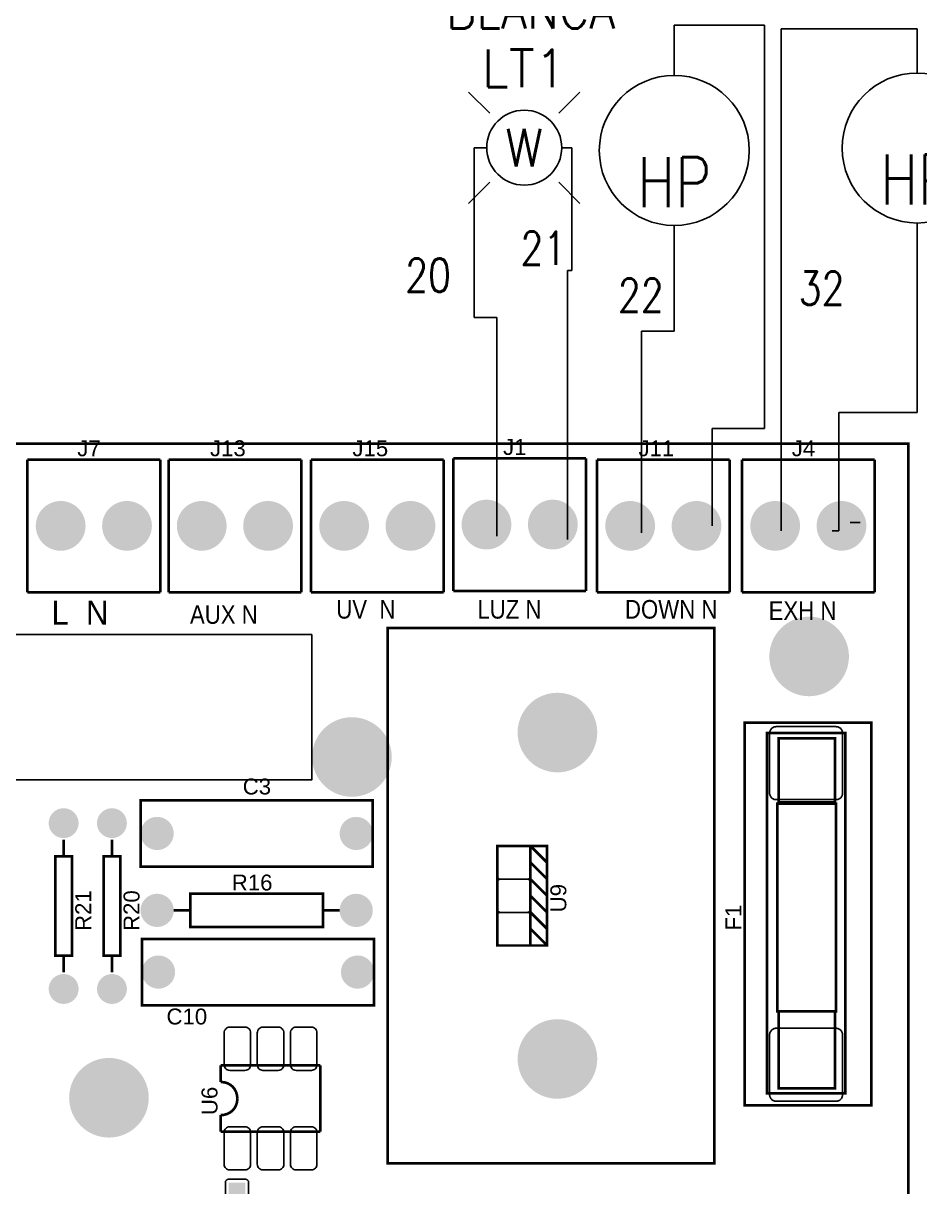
# Model space of a CAD drawing. Header units: inches. Extents: x 15 to 148, y 10 to 111.
# Drawn here: x 138.43 to 143.48, y 100.76 to 107.3 of the extents above; entities that cross this region are included whole.
import ezdxf
from ezdxf.enums import TextEntityAlignment as Align

# ---------------------------------------------------------------- set-up
doc = ezdxf.new("R2010")
doc.units = ezdxf.units.IN
doc.header["$MEASUREMENT"] = 0
for name, color, linetype in [('BLK_12AWG', 7, 'Continuous'), ('DESC', 250, 'Continuous'), ('MISC', 250, 'Continuous'), ('SYMS', 7, 'Continuous'), ('TAGS', 250, 'Continuous'), ('WIREFIXED', 160, 'Continuous')]:
    doc.layers.add(name, color=color, linetype=linetype)
doc.layers.add('WIRENO', color=5, linetype='Continuous', true_color=0x0000ff)
doc.styles.add('WD', font='romans.shx')

# ---------------------------------------------------------------- blocks, each defined once
blk = doc.blocks.new('VMO12')
blk.add_circle((0, 0), 0.1875)
at = {"style": 'WD'}
for tag, p, width in [('INST', (0.318, 0.2634), 0.7), ('LOC', (0.318, 0.0938), 0.7), ('TAG1', (0.3125, -0.0789), 0.9), ('DESC1', (0.3135, -0.268), 0.9), ('DESC2', (0.3135, -0.4243), 0.9), ('DESC3', (0.3135, -0.5805), 0.9), ('RATING3', (0.3135, -0.7368), 0.8), ('RATING4', (0.3135, -0.893), 0.8), ('WDTAGALT', (0.3125, -1.0625), 0.7)]:
    blk.add_attdef(tag, p, '', height=0.125, dxfattribs=dict(at, width=width))
at = {"linetype": 'Continuous', "style": 'WD', "flags": 8}
for tag, p in [('TERM01', (-0.0312, 0.2125)), ('TERM03', (-0.2188, -0.1351))]:
    blk.add_attdef(tag, text='', height=0.125, dxfattribs=at).set_placement(p, align=Align.RIGHT)
at = {"style": 'WD', "flags": 9}
blk.add_attdef('FAMILY', text='', height=0.01, dxfattribs=at).set_placement((-0.0053, 0.1698), align=Align.CENTER)
at = {"color": 7, "style": 'WD', "flags": 1}
for tag, p in [('X2TERM01', (0, 0.1875)), ('X8TERM02', (0, -0.1875))]:
    blk.add_attdef(tag, p, '', height=0.0125, dxfattribs=at)
at = {"linetype": 'Continuous', "style": 'WD', "flags": 1}
for tag, p in [('CAT', (0, 0.1593)), ('MFG', (0, 0.1404))]:
    blk.add_attdef(tag, text='', height=0.01, dxfattribs=at).set_placement(p, align=Align.MIDDLE)
at = {"style": 'WD', "width": 0.8}
blk.add_attdef('RATING1', text='', height=0.125, dxfattribs=at).set_placement((0, 0), align=Align.CENTER)
at = {"linetype": 'Continuous', "style": 'WD', "flags": 9}
blk.add_attdef('ASSYCODE', text='', height=0.01, dxfattribs=at).set_placement((0, 0.125), align=Align.CENTER)
at = {"style": 'WD', "width": 0.8}
blk.add_attdef('RATING2', text='', height=0.125, dxfattribs=at).set_placement((0, -0.0165), align=Align.TOP_CENTER)
at = {"style": 'WD', "flags": 1}
blk.add_attdef('X0TERM03', (-0.1384, -0.1265), '', height=0.0125, dxfattribs=at)
at = {"linetype": 'Continuous', "style": 'WD', "flags": 8}
blk.add_attdef('TERM02', text='', height=0.125, dxfattribs=at).set_placement((-0.0312, -0.2094), align=Align.TOP_RIGHT)
blk = doc.blocks.new('HLT1W')
for p, q in [((-0.1149, 0.1149), (-0.1856, 0.1856)), ((0.1149, 0.1149), (0.1856, 0.1856)), ((-0.1149, -0.1149), (-0.1856, -0.1856)), ((0.1149, -0.1149), (0.1856, -0.1856))]:
    blk.add_line(p, q)
blk.add_circle((0, 0), 0.125)
at = {"style": 'WD', "width": 0.7}
for tag, p in [('INST', (0.0055, 0.5282)), ('LOC', (0.0055, 0.3586))]:
    blk.add_attdef(tag, text='', height=0.125, dxfattribs=at).set_placement(p, align=Align.CENTER)
at = {"style": 'WD'}
blk.add_attdef('TAG1', text='', height=0.125, dxfattribs=at).set_placement((0, 0.2024), align=Align.CENTER)
at = {"style": 'WD', "flags": 9}
blk.add_attdef('FAMILY', text='', height=0.01, dxfattribs=at).set_placement((-0.0053, 0.1606), align=Align.CENTER)
at = {"linetype": 'Continuous', "style": 'WD', "flags": 1}
for tag, p in [('MFG', (0, 0.1208)), ('CAT', (0, 0.1403))]:
    blk.add_attdef(tag, text='', height=0.01, dxfattribs=at).set_placement(p, align=Align.MIDDLE)
at = {"style": 'WD'}
for tag, p, width in [('DESC1', (1.125, 0), 0.9), ('WDTAGALT', (1.125, -0.3125), 0.7)]:
    blk.add_attdef(tag, p, '', height=0.125, dxfattribs=dict(at, width=width))
at = {"linetype": 'Continuous', "style": 'WD', "flags": 9}
blk.add_attdef('ASSYCODE', text='', height=0.01, dxfattribs=at).set_placement((-0.001, 0.0957), align=Align.CENTER)
at = {"style": 'WD'}
blk.add_attdef('COLOR', text='', height=0.125, dxfattribs=at).set_placement((0, 0), align=Align.MIDDLE)
at = {"style": 'WD', "flags": 1}
for tag, p in [('X4TERM01', (-0.125, 0)), ('X1TERM02', (0.125, 0))]:
    blk.add_attdef(tag, p, '', height=0.0125, dxfattribs=at)
at = {"linetype": 'Continuous', "style": 'WD', "flags": 8}
blk.add_attdef('TERM01', text='', height=0.125, dxfattribs=at).set_placement((-0.175, -0.0314), align=Align.TOP_RIGHT)
blk.add_attdef('TERM02', text='', height=0.125, dxfattribs=at).set_placement((0.175, -0.0314), align=Align.TOP_LEFT)
at = {"style": 'WD', "width": 0.9}
blk.add_attdef('DESC2', text='', height=0.125, dxfattribs=at).set_placement((1.125, -0.0312), align=Align.TOP_LEFT)
blk = doc.blocks.new('WD_WNV')
at = {"style": 'WD', "flags": 1}
for tag, p in [('W01USER', (-0.0625, 0.0938)), ('W02USER', (-0.0625, 0.0859)), ('W03USER', (-0.0625, 0.0781)), ('W04USER', (-0.0625, 0.0703)), ('W05USER', (-0.0625, 0.0625)), ('W06USER', (-0.0625, 0.0547)), ('W07USER', (-0.0625, 0.0469)), ('W08USER', (-0.0625, 0.0391)), ('W09USER', (-0.0625, 0.0312)), ('W10USER', (-0.0625, 0.0234))]:
    blk.add_attdef(tag, text='', height=0.005, dxfattribs=at).set_placement(p, align=Align.CENTER)
at = {"linetype": 'Continuous', "style": 'WD', "width": 0.8}
blk.add_attdef('WIRENO', text='', height=0.125, dxfattribs=at).set_placement((-0.05, 0), align=Align.MIDDLE_RIGHT)
blk = doc.blocks.new('WD_WNH')
at = {"linetype": 'Continuous', "style": 'WD', "width": 0.8}
blk.add_attdef('WIRENO', text='', height=0.125, dxfattribs=at).set_placement((0, 0.0625), align=Align.CENTER)
at = {"style": 'WD', "flags": 1}
for tag, p in [('W01USER', (0, 0.0781)), ('W02USER', (0, 0.0703)), ('W03USER', (0, 0.0625)), ('W04USER', (0, 0.0547)), ('W05USER', (0, 0.0469)), ('W06USER', (0, 0.0391)), ('W07USER', (0, 0.0312)), ('W08USER', (0, 0.0234)), ('W09USER', (0, 0.0156)), ('W10USER', (0, 0.0078))]:
    blk.add_attdef(tag, text='', height=0.005, dxfattribs=at).set_placement(p, align=Align.CENTER)
blk = doc.blocks.new('RPAD')
blk.add_trace([(-0.5, -0.5), (-0.5, 0.5), (0.5, -0.5), (0.5, 0.5)])
blk = doc.blocks.new('EPAD')
at = {"const_width": 0.5}
blk.add_lwpolyline([(-0.25, 0, 1), (0.25, 0, 1)], format="xyb", close=True, dxfattribs=at)
blk = doc.blocks.new('CBA2Board')
at = {"const_width": 0.008}
for points in [[(154.6751, 100.9212), (162.5311, 100.9212), (162.5311, 105.055), (154.6751, 105.055), (154.6751, 100.9212)], [(154.6751, 100.9212), (162.5311, 100.9212), (162.5311, 105.055), (154.6751, 105.055), (154.6751, 100.9212)], [(154.6751, 100.9212), (162.5311, 100.9212), (162.5311, 105.055), (154.6751, 105.055), (154.6751, 100.9212)], [(159.8764, 105.007), (159.8764, 104.607)], [(159.8764, 105.007), (160.2764, 105.007)], [(159.8764, 105.007), (159.8764, 104.607)], [(159.8764, 105.007), (160.2764, 105.007)], [(159.8764, 105.007), (159.8764, 104.607)], [(159.8764, 105.007), (160.2764, 105.007)], [(160.2764, 105.007), (160.2764, 104.607)], [(160.2764, 105.007), (160.2764, 104.607)], [(160.2764, 105.007), (160.2764, 104.607)], [(160.3016, 105.007), (160.3016, 104.607)], [(160.3016, 105.007), (160.7016, 105.007)], [(160.3016, 105.007), (160.3016, 104.607)], [(160.3016, 105.007), (160.7016, 105.007)], [(160.3016, 105.007), (160.3016, 104.607)], [(160.3016, 105.007), (160.7016, 105.007)], [(160.7016, 105.007), (160.7016, 104.607)], [(160.7016, 105.007), (160.7016, 104.607)], [(160.7016, 105.007), (160.7016, 104.607)], [(160.7307, 105.007), (160.7307, 104.607)], [(160.7307, 105.007), (161.1307, 105.007)], [(160.7307, 105.007), (160.7307, 104.607)], [(160.7307, 105.007), (161.1307, 105.007)], [(160.7307, 105.007), (160.7307, 104.607)], [(160.7307, 105.007), (161.1307, 105.007)], [(161.1307, 105.007), (161.1307, 104.607)], [(161.1307, 105.007), (161.1307, 104.607)], [(161.1307, 105.007), (161.1307, 104.607)], [(161.1598, 105.0109), (161.1598, 104.6109)], [(161.1598, 105.0109), (161.5598, 105.0109)], [(161.1598, 105.0109), (161.1598, 104.6109)], [(161.1598, 105.0109), (161.5598, 105.0109)], [(161.1598, 105.0109), (161.1598, 104.6109)], [(161.1598, 105.0109), (161.5598, 105.0109)], [(161.5598, 105.0109), (161.5598, 104.6109)], [(161.5598, 105.0109), (161.5598, 104.6109)], [(161.5598, 105.0109), (161.5598, 104.6109)], [(161.5929, 105.007), (161.5929, 104.607)], [(161.5929, 105.007), (161.9929, 105.007)], [(161.5929, 105.007), (161.5929, 104.607)], [(161.5929, 105.007), (161.9929, 105.007)], [(161.5929, 105.007), (161.5929, 104.607)], [(161.5929, 105.007), (161.9929, 105.007)], [(161.9929, 105.007), (161.9929, 104.607)], [(161.9929, 105.007), (161.9929, 104.607)], [(161.9929, 105.007), (161.9929, 104.607)], [(162.0299, 105.007), (162.0299, 104.607)], [(162.0299, 105.007), (162.4299, 105.007)], [(162.0299, 105.007), (162.0299, 104.607)], [(162.0299, 105.007), (162.4299, 105.007)], [(162.0299, 105.007), (162.0299, 104.607)], [(162.0299, 105.007), (162.4299, 105.007)], [(162.4299, 105.007), (162.4299, 104.607)], [(162.4299, 105.007), (162.4299, 104.607)], [(162.4299, 105.007), (162.4299, 104.607)], [(161.1598, 104.6109), (161.5598, 104.6109)], [(161.1598, 104.6109), (161.5598, 104.6109)], [(161.1598, 104.6109), (161.5598, 104.6109)], [(159.8764, 104.607), (160.2764, 104.607)], [(159.8764, 104.607), (160.2764, 104.607)], [(159.8764, 104.607), (160.2764, 104.607)], [(160.3016, 104.607), (160.7016, 104.607)], [(160.3016, 104.607), (160.7016, 104.607)], [(160.3016, 104.607), (160.7016, 104.607)], [(160.7307, 104.607), (161.1307, 104.607)], [(160.7307, 104.607), (161.1307, 104.607)], [(160.7307, 104.607), (161.1307, 104.607)], [(161.5929, 104.607), (161.9929, 104.607)], [(161.5929, 104.607), (161.9929, 104.607)], [(161.5929, 104.607), (161.9929, 104.607)], [(162.0299, 104.607), (162.4299, 104.607)], [(162.0299, 104.607), (162.4299, 104.607)], [(162.0299, 104.607), (162.4299, 104.607)], [(160.9619, 102.8846), (161.9461, 102.8846), (161.9461, 104.4988), (160.9619, 104.4988), (160.9619, 102.8846)], [(160.9619, 102.8846), (161.9461, 102.8846), (161.9461, 104.4988), (160.9619, 104.4988), (160.9619, 102.8846)], [(160.9619, 102.8846), (161.9461, 102.8846), (161.9461, 104.4988), (160.9619, 104.4988), (160.9619, 102.8846)], [(162.0381, 103.0601), (162.42, 103.0601), (162.42, 104.2136), (162.0381, 104.2136), (162.0381, 103.0601)], [(162.0381, 103.0601), (162.42, 103.0601), (162.42, 104.2136), (162.0381, 104.2136), (162.0381, 103.0601)], [(162.0381, 103.0601), (162.42, 103.0601), (162.42, 104.2136), (162.0381, 104.2136), (162.0381, 103.0601)], [(162.105, 103.0955), (162.3412, 103.0955), (162.3412, 104.1821), (162.105, 104.1821), (162.105, 103.0955)], [(162.105, 103.0955), (162.3412, 103.0955), (162.3412, 104.1821), (162.105, 104.1821), (162.105, 103.0955)], [(162.105, 103.0955), (162.3412, 103.0955), (162.3412, 104.1821), (162.105, 104.1821), (162.105, 103.0955)], [(162.1405, 103.9735), (162.3098, 103.9735), (162.3098, 104.1664), (162.1405, 104.1664), (162.1405, 103.9735)], [(162.1405, 103.9735), (162.3098, 103.9735), (162.3098, 104.1664), (162.1405, 104.1664), (162.1405, 103.9735)], [(162.1405, 103.9735), (162.3098, 103.9735), (162.3098, 104.1664), (162.1405, 104.1664), (162.1405, 103.9735)], [(160.2172, 103.7795), (160.9172, 103.7795), (160.9172, 103.9795), (160.2172, 103.9795), (160.2172, 103.7795)], [(160.2172, 103.7795), (160.9172, 103.7795), (160.9172, 103.9795), (160.2172, 103.9795), (160.2172, 103.7795)], [(160.2172, 103.7795), (160.9172, 103.7795), (160.9172, 103.9795), (160.2172, 103.9795), (160.2172, 103.7795)], [(162.1365, 103.3435), (162.3137, 103.3435), (162.3137, 103.9695), (162.1365, 103.9695), (162.1365, 103.3435)], [(162.1365, 103.3435), (162.3137, 103.3435), (162.3137, 103.9695), (162.1365, 103.9695), (162.1365, 103.3435)], [(162.1365, 103.3435), (162.3137, 103.3435), (162.3137, 103.9695), (162.1365, 103.9695), (162.1365, 103.3435)], [(159.9854, 103.8606), (159.9854, 103.8106)], [(159.9854, 103.8606), (159.9854, 103.8106)], [(159.9854, 103.8606), (159.9854, 103.8106)], [(160.131, 103.8606), (160.131, 103.8106)], [(160.131, 103.8606), (160.131, 103.8106)], [(160.131, 103.8606), (160.131, 103.8106)], [(161.2924, 103.5417), (161.3924, 103.5417), (161.3924, 103.8417), (161.2924, 103.8417), (161.2924, 103.5417)], [(161.2924, 103.5417), (161.3924, 103.5417), (161.3924, 103.8417), (161.2924, 103.8417), (161.2924, 103.5417)], [(161.2924, 103.5417), (161.3924, 103.5417), (161.3924, 103.8417), (161.2924, 103.8417), (161.2924, 103.5417)], [(161.3924, 103.8417), (161.4424, 103.8417), (161.4424, 103.5417), (161.3924, 103.5417)], [(161.3924, 103.8417), (161.4424, 103.7917)], [(161.3924, 103.8417), (161.4424, 103.8417), (161.4424, 103.5417), (161.3924, 103.5417)], [(161.3924, 103.8417), (161.4424, 103.7917)], [(161.3924, 103.8417), (161.4424, 103.8417), (161.4424, 103.5417), (161.3924, 103.5417)], [(161.3924, 103.8417), (161.4424, 103.7917)], [(159.9604, 103.5106), (160.0104, 103.5106), (160.0104, 103.8106), (159.9604, 103.8106), (159.9604, 103.5106)], [(159.9604, 103.5106), (160.0104, 103.5106), (160.0104, 103.8106), (159.9604, 103.8106), (159.9604, 103.5106)], [(159.9604, 103.5106), (160.0104, 103.5106), (160.0104, 103.8106), (159.9604, 103.8106), (159.9604, 103.5106)], [(160.106, 103.5106), (160.156, 103.5106), (160.156, 103.8106), (160.106, 103.8106), (160.106, 103.5106)], [(160.106, 103.5106), (160.156, 103.5106), (160.156, 103.8106), (160.106, 103.8106), (160.106, 103.5106)], [(160.106, 103.5106), (160.156, 103.5106), (160.156, 103.8106), (160.106, 103.8106), (160.106, 103.5106)], [(161.3924, 103.7917), (161.4424, 103.7417)], [(161.3924, 103.7917), (161.4424, 103.7417)], [(161.3924, 103.7917), (161.4424, 103.7417)], [(161.3924, 103.7417), (161.4424, 103.6917)], [(161.3924, 103.7417), (161.4424, 103.6917)], [(161.3924, 103.7417), (161.4424, 103.6917)], [(160.3672, 103.5976), (160.7672, 103.5976), (160.7672, 103.6976), (160.3672, 103.6976), (160.3672, 103.5976)], [(160.3672, 103.5976), (160.7672, 103.5976), (160.7672, 103.6976), (160.3672, 103.6976), (160.3672, 103.5976)], [(160.3672, 103.5976), (160.7672, 103.5976), (160.7672, 103.6976), (160.3672, 103.6976), (160.3672, 103.5976)], [(161.3924, 103.6917), (161.4424, 103.6417)], [(161.3924, 103.6917), (161.4424, 103.6417)], [(161.3924, 103.6917), (161.4424, 103.6417)], [(160.3172, 103.6476), (160.3672, 103.6476)], [(160.3172, 103.6476), (160.3672, 103.6476)], [(160.3172, 103.6476), (160.3672, 103.6476)], [(160.7672, 103.6476), (160.8172, 103.6476)], [(160.7672, 103.6476), (160.8172, 103.6476)], [(160.7672, 103.6476), (160.8172, 103.6476)], [(161.3924, 103.6417), (161.4424, 103.5917)], [(161.3924, 103.6417), (161.4424, 103.5917)], [(161.3924, 103.6417), (161.4424, 103.5917)], [(161.3924, 103.5917), (161.4424, 103.5417)], [(161.3924, 103.5917), (161.4424, 103.5417)], [(161.3924, 103.5917), (161.4424, 103.5417)], [(160.2212, 103.3616), (160.9212, 103.3616), (160.9212, 103.5616), (160.2212, 103.5616), (160.2212, 103.3616)], [(160.2212, 103.3616), (160.9212, 103.3616), (160.9212, 103.5616), (160.2212, 103.5616), (160.2212, 103.3616)], [(160.2212, 103.3616), (160.9212, 103.3616), (160.9212, 103.5616), (160.2212, 103.5616), (160.2212, 103.3616)], [(159.9854, 103.5106), (159.9854, 103.4606)], [(159.9854, 103.5106), (159.9854, 103.4606)], [(159.9854, 103.5106), (159.9854, 103.4606)], [(160.131, 103.5106), (160.131, 103.4606)], [(160.131, 103.5106), (160.131, 103.4606)], [(160.131, 103.5106), (160.131, 103.4606)], [(162.1405, 103.1112), (162.3098, 103.1112), (162.3098, 103.3435), (162.1405, 103.3435), (162.1405, 103.1112)], [(162.1405, 103.1112), (162.3098, 103.1112), (162.3098, 103.3435), (162.1405, 103.3435), (162.1405, 103.1112)], [(162.1405, 103.1112), (162.3098, 103.1112), (162.3098, 103.3435), (162.1405, 103.3435), (162.1405, 103.1112)], [(160.459, 103.1303), (160.459, 103.1803)], [(160.459, 103.1803), (160.759, 103.1803)], [(160.459, 103.1303), (160.459, 103.1803)], [(160.459, 103.1803), (160.759, 103.1803)], [(160.459, 103.1303), (160.459, 103.1803)], [(160.459, 103.1803), (160.759, 103.1803)], [(160.759, 102.9803), (160.759, 103.1803)], [(160.759, 102.9803), (160.759, 103.1803)], [(160.759, 102.9803), (160.759, 103.1803)], [(160.509, 103.0803), (160.508, 103.0905), (160.5052, 103.0999), (160.5008, 103.1084), (160.4949, 103.1158), (160.4875, 103.1219), (160.479, 103.1264), (160.4695, 103.1293), (160.459, 103.1303)], [(160.509, 103.0803), (160.508, 103.0905), (160.5052, 103.0999), (160.5008, 103.1084), (160.4949, 103.1158), (160.4875, 103.1219), (160.479, 103.1264), (160.4695, 103.1293), (160.459, 103.1303)], [(160.509, 103.0803), (160.508, 103.0905), (160.5052, 103.0999), (160.5008, 103.1084), (160.4949, 103.1158), (160.4875, 103.1219), (160.479, 103.1264), (160.4695, 103.1293), (160.459, 103.1303)], [(160.509, 103.0803), (160.508, 103.0698), (160.5052, 103.0602), (160.5008, 103.0517), (160.4949, 103.0444), (160.4875, 103.0385), (160.479, 103.034), (160.4695, 103.0312), (160.459, 103.0303)], [(160.509, 103.0803), (160.508, 103.0698), (160.5052, 103.0602), (160.5008, 103.0517), (160.4949, 103.0444), (160.4875, 103.0385), (160.479, 103.034), (160.4695, 103.0312), (160.459, 103.0303)], [(160.509, 103.0803), (160.508, 103.0698), (160.5052, 103.0602), (160.5008, 103.0517), (160.4949, 103.0444), (160.4875, 103.0385), (160.479, 103.034), (160.4695, 103.0312), (160.459, 103.0303)], [(160.459, 102.9803), (160.459, 103.0303)], [(160.459, 102.9803), (160.459, 103.0303)], [(160.459, 102.9803), (160.459, 103.0303)], [(160.459, 102.9803), (160.759, 102.9803)], [(160.459, 102.9803), (160.759, 102.9803)], [(160.459, 102.9803), (160.759, 102.9803)]]:
    blk.add_lwpolyline(points, dxfattribs=at)
for points in [[(159.1853, 104.0411), (160.7333, 104.0411), (160.7333, 104.479), (159.1853, 104.479), (159.1853, 104.0411)], [(160.4729, 102.787), (160.4729, 102.827), (160.4729, 102.828), (160.4731, 102.829), (160.4733, 102.83), (160.4736, 102.8309), (160.4741, 102.8318), (160.4745, 102.8326), (160.4751, 102.8334), (160.4758, 102.8341), (160.4765, 102.8347), (160.4772, 102.8353), (160.4781, 102.8358), (160.4789, 102.8362), (160.4799, 102.8365), (160.4808, 102.8368), (160.4818, 102.8369), (160.4829, 102.837), (160.5329, 102.837), (160.5339, 102.8369), (160.5349, 102.8368), (160.5359, 102.8365), (160.5368, 102.8362), (160.5377, 102.8358), (160.5385, 102.8353), (160.5393, 102.8347), (160.54, 102.8341), (160.5406, 102.8334), (160.5412, 102.8326), (160.5417, 102.8318), (160.5421, 102.8309), (160.5424, 102.83), (160.5427, 102.829), (160.5428, 102.828), (160.5429, 102.827), (160.5429, 102.827), (160.5429, 102.787)]]:
    blk.add_lwpolyline(points)
for points in [[(162.1131, 104.0016), (162.1131, 104.1816), (162.1132, 104.1836), (162.1135, 104.1857), (162.114, 104.1876), (162.1147, 104.1894), (162.1155, 104.1912), (162.1165, 104.1928), (162.1176, 104.1944), (162.1189, 104.1958), (162.1203, 104.1971), (162.1219, 104.1982), (162.1235, 104.1992), (162.1253, 104.2), (162.1271, 104.2007), (162.1291, 104.2012), (162.1311, 104.2015), (162.1331, 104.2016), (162.3131, 104.2016), (162.3152, 104.2015), (162.3172, 104.2012), (162.3192, 104.2007), (162.321, 104.2), (162.3228, 104.1992), (162.3244, 104.1982), (162.3259, 104.1971), (162.3274, 104.1958), (162.3286, 104.1944), (162.3298, 104.1928), (162.3308, 104.1912), (162.3316, 104.1894), (162.3323, 104.1876), (162.3327, 104.1857), (162.333, 104.1836), (162.3331, 104.1816), (162.3331, 104.0016), (162.333, 103.9995), (162.3327, 103.9975), (162.3323, 103.9955), (162.3316, 103.9937), (162.3308, 103.9919), (162.3298, 103.9903), (162.3286, 103.9888), (162.3274, 103.9873), (162.3259, 103.9861), (162.3244, 103.9849), (162.3228, 103.9839), (162.321, 103.9831), (162.3192, 103.9824), (162.3172, 103.982), (162.3152, 103.9817), (162.3131, 103.9816), (162.1331, 103.9816), (162.1311, 103.9817), (162.1291, 103.982), (162.1271, 103.9824), (162.1253, 103.9831), (162.1235, 103.9839), (162.1219, 103.9849), (162.1203, 103.9861), (162.1189, 103.9873), (162.1176, 103.9888), (162.1165, 103.9903), (162.1155, 103.9919), (162.1147, 103.9937), (162.114, 103.9955), (162.1135, 103.9975), (162.1132, 103.9995), (162.1131, 104.0016)], [(161.3924, 103.8317), (161.3924, 103.7517), (161.3923, 103.7507), (161.3922, 103.7496), (161.392, 103.7487), (161.3916, 103.7478), (161.3912, 103.7469), (161.3907, 103.7461), (161.3901, 103.7453), (161.3895, 103.7446), (161.3888, 103.7439), (161.388, 103.7434), (161.3872, 103.7429), (161.3863, 103.7425), (161.3854, 103.7421), (161.3844, 103.7419), (161.3834, 103.7417), (161.3824, 103.7417), (161.3024, 103.7417), (161.3014, 103.7417), (161.3003, 103.7419), (161.2994, 103.7421), (161.2985, 103.7425), (161.2976, 103.7429), (161.2968, 103.7434), (161.296, 103.7439), (161.2953, 103.7446), (161.2946, 103.7453), (161.2941, 103.7461), (161.2936, 103.7469), (161.2932, 103.7478), (161.2928, 103.7487), (161.2926, 103.7496), (161.2924, 103.7507), (161.2924, 103.7517), (161.2924, 103.8317), (161.2924, 103.8327), (161.2926, 103.8337), (161.2928, 103.8347), (161.2932, 103.8356), (161.2936, 103.8365), (161.2941, 103.8373), (161.2946, 103.8381), (161.2953, 103.8388), (161.296, 103.8394), (161.2968, 103.84), (161.2976, 103.8405), (161.2985, 103.8409), (161.2994, 103.8412), (161.3003, 103.8415), (161.3014, 103.8416), (161.3024, 103.8417), (161.3824, 103.8417), (161.3834, 103.8416), (161.3844, 103.8415), (161.3854, 103.8412), (161.3863, 103.8409), (161.3872, 103.8405), (161.388, 103.84), (161.3888, 103.8394), (161.3895, 103.8388), (161.3901, 103.8381), (161.3907, 103.8373), (161.3912, 103.8365), (161.3916, 103.8356), (161.392, 103.8347), (161.3922, 103.8337), (161.3923, 103.8327), (161.3924, 103.8317)], [(161.3924, 103.7317), (161.3924, 103.6517), (161.3923, 103.6507), (161.3922, 103.6496), (161.392, 103.6487), (161.3916, 103.6478), (161.3912, 103.6469), (161.3907, 103.6461), (161.3901, 103.6453), (161.3895, 103.6446), (161.3888, 103.6439), (161.388, 103.6434), (161.3872, 103.6429), (161.3863, 103.6425), (161.3854, 103.6421), (161.3844, 103.6419), (161.3834, 103.6417), (161.3824, 103.6417), (161.3024, 103.6417), (161.3014, 103.6417), (161.3003, 103.6419), (161.2994, 103.6421), (161.2985, 103.6425), (161.2976, 103.6429), (161.2968, 103.6434), (161.296, 103.6439), (161.2953, 103.6446), (161.2946, 103.6453), (161.2941, 103.6461), (161.2936, 103.6469), (161.2932, 103.6478), (161.2928, 103.6487), (161.2926, 103.6496), (161.2924, 103.6507), (161.2924, 103.6517), (161.2924, 103.7317), (161.2924, 103.7327), (161.2926, 103.7337), (161.2928, 103.7347), (161.2932, 103.7356), (161.2936, 103.7365), (161.2941, 103.7373), (161.2946, 103.7381), (161.2953, 103.7388), (161.296, 103.7394), (161.2968, 103.74), (161.2976, 103.7405), (161.2985, 103.7409), (161.2994, 103.7412), (161.3003, 103.7415), (161.3014, 103.7416), (161.3024, 103.7417), (161.3824, 103.7417), (161.3834, 103.7416), (161.3844, 103.7415), (161.3854, 103.7412), (161.3863, 103.7409), (161.3872, 103.7405), (161.388, 103.74), (161.3888, 103.7394), (161.3895, 103.7388), (161.3901, 103.7381), (161.3907, 103.7373), (161.3912, 103.7365), (161.3916, 103.7356), (161.392, 103.7347), (161.3922, 103.7337), (161.3923, 103.7327), (161.3924, 103.7317)], [(161.3924, 103.6317), (161.3924, 103.5517), (161.3923, 103.5507), (161.3922, 103.5496), (161.392, 103.5487), (161.3916, 103.5478), (161.3912, 103.5469), (161.3907, 103.5461), (161.3901, 103.5453), (161.3895, 103.5446), (161.3888, 103.5439), (161.388, 103.5434), (161.3872, 103.5429), (161.3863, 103.5425), (161.3854, 103.5421), (161.3844, 103.5419), (161.3834, 103.5417), (161.3824, 103.5417), (161.3024, 103.5417), (161.3014, 103.5417), (161.3003, 103.5419), (161.2994, 103.5421), (161.2985, 103.5425), (161.2976, 103.5429), (161.2968, 103.5434), (161.296, 103.5439), (161.2953, 103.5446), (161.2946, 103.5453), (161.2941, 103.5461), (161.2936, 103.5469), (161.2932, 103.5478), (161.2928, 103.5487), (161.2926, 103.5496), (161.2924, 103.5507), (161.2924, 103.5517), (161.2924, 103.6317), (161.2924, 103.6327), (161.2926, 103.6337), (161.2928, 103.6347), (161.2932, 103.6356), (161.2936, 103.6365), (161.2941, 103.6373), (161.2946, 103.6381), (161.2953, 103.6388), (161.296, 103.6394), (161.2968, 103.64), (161.2976, 103.6405), (161.2985, 103.6409), (161.2994, 103.6412), (161.3003, 103.6415), (161.3014, 103.6416), (161.3024, 103.6417), (161.3824, 103.6417), (161.3834, 103.6416), (161.3844, 103.6415), (161.3854, 103.6412), (161.3863, 103.6409), (161.3872, 103.6405), (161.388, 103.64), (161.3888, 103.6394), (161.3895, 103.6388), (161.3901, 103.6381), (161.3907, 103.6373), (161.3912, 103.6365), (161.3916, 103.6356), (161.392, 103.6347), (161.3922, 103.6337), (161.3923, 103.6327), (161.3924, 103.6317)], [(160.486, 103.2953), (160.532, 103.2953), (160.5355, 103.295), (160.5387, 103.294), (160.5416, 103.2924), (160.5441, 103.2904), (160.5461, 103.2879), (160.5477, 103.285), (160.5486, 103.2818), (160.549, 103.2783), (160.549, 103.1823), (160.5486, 103.1788), (160.5477, 103.1756), (160.5461, 103.1727), (160.5441, 103.1702), (160.5416, 103.1681), (160.5387, 103.1666), (160.5355, 103.1656), (160.532, 103.1653), (160.486, 103.1653), (160.4825, 103.1656), (160.4793, 103.1666), (160.4764, 103.1681), (160.4739, 103.1702), (160.4718, 103.1727), (160.4703, 103.1756), (160.4693, 103.1788), (160.469, 103.1823), (160.469, 103.2783), (160.4693, 103.2818), (160.4703, 103.285), (160.4718, 103.2879), (160.4739, 103.2904), (160.4764, 103.2924), (160.4793, 103.294), (160.4825, 103.295), (160.486, 103.2953)], [(160.586, 103.2953), (160.632, 103.2953), (160.6355, 103.295), (160.6387, 103.294), (160.6416, 103.2924), (160.6441, 103.2904), (160.6461, 103.2879), (160.6477, 103.285), (160.6486, 103.2818), (160.649, 103.2783), (160.649, 103.1823), (160.6486, 103.1788), (160.6477, 103.1756), (160.6461, 103.1727), (160.6441, 103.1702), (160.6416, 103.1681), (160.6387, 103.1666), (160.6355, 103.1656), (160.632, 103.1653), (160.586, 103.1653), (160.5825, 103.1656), (160.5793, 103.1666), (160.5764, 103.1681), (160.5739, 103.1702), (160.5718, 103.1727), (160.5703, 103.1756), (160.5693, 103.1788), (160.569, 103.1823), (160.569, 103.2783), (160.5693, 103.2818), (160.5703, 103.285), (160.5718, 103.2879), (160.5739, 103.2904), (160.5764, 103.2924), (160.5793, 103.294), (160.5825, 103.295), (160.586, 103.2953)], [(160.686, 103.2953), (160.732, 103.2953), (160.7355, 103.295), (160.7387, 103.294), (160.7416, 103.2924), (160.7441, 103.2904), (160.7461, 103.2879), (160.7477, 103.285), (160.7486, 103.2818), (160.749, 103.2783), (160.749, 103.1823), (160.7486, 103.1788), (160.7477, 103.1756), (160.7461, 103.1727), (160.7441, 103.1702), (160.7416, 103.1681), (160.7387, 103.1666), (160.7355, 103.1656), (160.732, 103.1653), (160.686, 103.1653), (160.6825, 103.1656), (160.6793, 103.1666), (160.6764, 103.1681), (160.6739, 103.1702), (160.6718, 103.1727), (160.6703, 103.1756), (160.6693, 103.1788), (160.669, 103.1823), (160.669, 103.2783), (160.6693, 103.2818), (160.6703, 103.285), (160.6718, 103.2879), (160.6739, 103.2904), (160.6764, 103.2924), (160.6793, 103.294), (160.6825, 103.295), (160.686, 103.2953)], [(162.1131, 103.0921), (162.1131, 103.2721), (162.1132, 103.2742), (162.1135, 103.2762), (162.114, 103.2781), (162.1147, 103.28), (162.1155, 103.2817), (162.1165, 103.2834), (162.1176, 103.2849), (162.1189, 103.2863), (162.1203, 103.2876), (162.1219, 103.2888), (162.1235, 103.2897), (162.1253, 103.2906), (162.1271, 103.2912), (162.1291, 103.2917), (162.1311, 103.292), (162.1331, 103.2921), (162.3131, 103.2921), (162.3152, 103.292), (162.3172, 103.2917), (162.3192, 103.2912), (162.321, 103.2906), (162.3228, 103.2897), (162.3244, 103.2888), (162.3259, 103.2876), (162.3274, 103.2863), (162.3286, 103.2849), (162.3298, 103.2834), (162.3308, 103.2817), (162.3316, 103.28), (162.3323, 103.2781), (162.3327, 103.2762), (162.333, 103.2742), (162.3331, 103.2721), (162.3331, 103.0921), (162.333, 103.09), (162.3327, 103.088), (162.3323, 103.0861), (162.3316, 103.0842), (162.3308, 103.0825), (162.3298, 103.0808), (162.3286, 103.0793), (162.3274, 103.0779), (162.3259, 103.0766), (162.3244, 103.0755), (162.3228, 103.0745), (162.321, 103.0737), (162.3192, 103.073), (162.3172, 103.0725), (162.3152, 103.0722), (162.3131, 103.0721), (162.1331, 103.0721), (162.1311, 103.0722), (162.1291, 103.0725), (162.1271, 103.073), (162.1253, 103.0737), (162.1235, 103.0745), (162.1219, 103.0755), (162.1203, 103.0766), (162.1189, 103.0779), (162.1176, 103.0793), (162.1165, 103.0808), (162.1155, 103.0825), (162.1147, 103.0842), (162.114, 103.0861), (162.1135, 103.088), (162.1132, 103.09), (162.1131, 103.0921)], [(160.486, 102.9953), (160.532, 102.9953), (160.5355, 102.995), (160.5387, 102.994), (160.5416, 102.9924), (160.5441, 102.9904), (160.5461, 102.9879), (160.5477, 102.985), (160.5486, 102.9818), (160.549, 102.9783), (160.549, 102.8823), (160.5486, 102.8788), (160.5477, 102.8756), (160.5461, 102.8727), (160.5441, 102.8702), (160.5416, 102.8681), (160.5387, 102.8666), (160.5355, 102.8656), (160.532, 102.8653), (160.486, 102.8653), (160.4825, 102.8656), (160.4793, 102.8666), (160.4764, 102.8681), (160.4739, 102.8702), (160.4718, 102.8727), (160.4703, 102.8756), (160.4693, 102.8788), (160.469, 102.8823), (160.469, 102.9783), (160.4693, 102.9818), (160.4703, 102.985), (160.4718, 102.9879), (160.4739, 102.9904), (160.4764, 102.9924), (160.4793, 102.994), (160.4825, 102.995), (160.486, 102.9953)], [(160.586, 102.9953), (160.632, 102.9953), (160.6355, 102.995), (160.6387, 102.994), (160.6416, 102.9924), (160.6441, 102.9904), (160.6461, 102.9879), (160.6477, 102.985), (160.6486, 102.9818), (160.649, 102.9783), (160.649, 102.8823), (160.6486, 102.8788), (160.6477, 102.8756), (160.6461, 102.8727), (160.6441, 102.8702), (160.6416, 102.8681), (160.6387, 102.8666), (160.6355, 102.8656), (160.632, 102.8653), (160.586, 102.8653), (160.5825, 102.8656), (160.5793, 102.8666), (160.5764, 102.8681), (160.5739, 102.8702), (160.5718, 102.8727), (160.5703, 102.8756), (160.5693, 102.8788), (160.569, 102.8823), (160.569, 102.9783), (160.5693, 102.9818), (160.5703, 102.985), (160.5718, 102.9879), (160.5739, 102.9904), (160.5764, 102.9924), (160.5793, 102.994), (160.5825, 102.995), (160.586, 102.9953)], [(160.686, 102.9953), (160.732, 102.9953), (160.7355, 102.995), (160.7387, 102.994), (160.7416, 102.9924), (160.7441, 102.9904), (160.7461, 102.9879), (160.7477, 102.985), (160.7486, 102.9818), (160.749, 102.9783), (160.749, 102.8823), (160.7486, 102.8788), (160.7477, 102.8756), (160.7461, 102.8727), (160.7441, 102.8702), (160.7416, 102.8681), (160.7387, 102.8666), (160.7355, 102.8656), (160.732, 102.8653), (160.686, 102.8653), (160.6825, 102.8656), (160.6793, 102.8666), (160.6764, 102.8681), (160.6739, 102.8702), (160.6718, 102.8727), (160.6703, 102.8756), (160.6693, 102.8788), (160.669, 102.8823), (160.669, 102.9783), (160.6693, 102.9818), (160.6703, 102.985), (160.6718, 102.9879), (160.6739, 102.9904), (160.6764, 102.9924), (160.6793, 102.994), (160.6825, 102.995), (160.686, 102.9953)]]:
    blk.add_lwpolyline(points, close=True)
for p, xscale, yscale in [((159.9764, 104.807), 0.15, 0.15), ((160.1764, 104.807), 0.15, 0.15), ((160.4016, 104.807), 0.15, 0.15), ((160.6016, 104.807), 0.15, 0.15), ((160.8307, 104.807), 0.15, 0.15), ((161.0307, 104.807), 0.15, 0.15), ((161.2598, 104.8109), 0.15, 0.15), ((161.4598, 104.8109), 0.15, 0.15), ((161.6929, 104.807), 0.15, 0.15), ((161.8929, 104.807), 0.15, 0.15), ((162.1299, 104.807), 0.15, 0.15), ((162.3299, 104.807), 0.15, 0.15), ((162.2323, 104.4133), 0.24, 0.24), ((161.4737, 104.1838), 0.24, 0.24), ((160.8543, 104.1101), 0.24, 0.24), ((159.9854, 103.9106), 0.09, 0.09), ((160.131, 103.9106), 0.09, 0.09), ((160.2672, 103.8795), 0.1, 0.1), ((160.8672, 103.8795), 0.1, 0.1), ((160.2672, 103.6476), 0.1, 0.1), ((160.8672, 103.6476), 0.1, 0.1), ((160.2712, 103.4616), 0.1, 0.1), ((160.8712, 103.4616), 0.1, 0.1), ((159.9854, 103.4106), 0.09, 0.09), ((160.131, 103.4106), 0.09, 0.09), ((161.4737, 103.1996), 0.24, 0.24), ((160.122, 103.0826), 0.24, 0.24)]:
    blk.add_blockref('EPAD', p, dxfattribs=dict(xscale=xscale, yscale=yscale))
at = {"xscale": 0.04, "yscale": 0.05, "rotation": 270}
blk.add_blockref('RPAD', (160.5079, 102.807), dxfattribs=at)
for s, height, width, p in [('J1', 0.048, 1.041667, (161.3098, 105.0209)), ('J1', 0.048, 1.041667, (161.3098, 105.0209)), ('J1', 0.048, 1.041667, (161.3098, 105.0209)), ('J7', 0.048, 1.041667, (160.0264, 105.017)), ('J7', 0.048, 1.041667, (160.0264, 105.017)), ('J7', 0.048, 1.041667, (160.0264, 105.017)), ('J13', 0.048, 1.041667, (160.4266, 105.017)), ('J13', 0.048, 1.041667, (160.4266, 105.017)), ('J13', 0.048, 1.041667, (160.4266, 105.017)), ('J15', 0.048, 1.041667, (160.8557, 105.017)), ('J15', 0.048, 1.041667, (160.8557, 105.017)), ('J15', 0.048, 1.041667, (160.8557, 105.017)), ('J11', 0.048, 1.041667, (161.7179, 105.017)), ('J11', 0.048, 1.041667, (161.7179, 105.017)), ('J11', 0.048, 1.041667, (161.7179, 105.017)), ('J4', 0.048, 1.041667, (162.1799, 105.017)), ('J4', 0.048, 1.041667, (162.1799, 105.017)), ('J4', 0.048, 1.041667, (162.1799, 105.017)), ('L  N', 0.072, 0.972222, (159.9488, 104.5094)), ('L  N', 0.072, 0.972222, (159.9488, 104.5094)), ('L  N', 0.072, 0.972222, (159.9488, 104.5094)), ('UV  N', 0.056, 0.892857, (160.8071, 104.5274)), ('UV  N', 0.056, 0.892857, (160.8071, 104.5274)), ('UV  N', 0.056, 0.892857, (160.8071, 104.5274)), ('LUZ N', 0.056, 0.892857, (161.2323, 104.5274)), ('LUZ N', 0.056, 0.892857, (161.2323, 104.5274)), ('LUZ N', 0.056, 0.892857, (161.2323, 104.5274)), ('DOWN N', 0.056, 0.892857, (161.6772, 104.5274)), ('DOWN N', 0.056, 0.892857, (161.6772, 104.5274)), ('DOWN N', 0.056, 0.892857, (161.6772, 104.5274)), ('EXH N', 0.056, 0.892857, (162.1102, 104.5235)), ('EXH N', 0.056, 0.892857, (162.1102, 104.5235)), ('EXH N', 0.056, 0.892857, (162.1102, 104.5235)), ('AUX N', 0.056, 0.892857, (160.3661, 104.5117)), ('AUX N', 0.056, 0.892857, (160.3661, 104.5117)), ('AUX N', 0.056, 0.892857, (160.3661, 104.5117)), ('C3', 0.048, 1.041667, (160.5251, 103.9971)), ('C3', 0.048, 1.041667, (160.5251, 103.9971)), ('C3', 0.048, 1.041667, (160.5251, 103.9971)), ('R16', 0.048, 1.041667, (160.4922, 103.7076)), ('R16', 0.048, 1.041667, (160.4922, 103.7076)), ('R16', 0.048, 1.041667, (160.4922, 103.7076)), ('C10', 0.048, 1.041667, (160.2954, 103.3036)), ('C10', 0.048, 1.041667, (160.2954, 103.3036)), ('C10', 0.048, 1.041667, (160.2954, 103.3036))]:
    blk.add_text(s, height=height, dxfattribs=dict(width=width)).set_placement(p)
at = {"width": 1.041667}
for s, p in [('R21', (160.0684, 103.5856)), ('R21', (160.0684, 103.5856)), ('R21', (160.0684, 103.5856)), ('R20', (160.214, 103.5856)), ('R20', (160.214, 103.5856)), ('R20', (160.214, 103.5856)), ('U9', (161.5004, 103.6417)), ('U9', (161.5004, 103.6417)), ('U9', (161.5004, 103.6417)), ('F1', (162.0281, 103.5868)), ('F1', (162.0281, 103.5868)), ('F1', (162.0281, 103.5868)), ('U6', (160.449, 103.0303)), ('U6', (160.449, 103.0303)), ('U6', (160.449, 103.0303))]:
    blk.add_text(s, height=0.048, rotation=90, dxfattribs=at).set_placement(p)

msp = doc.modelspace()

# ---------------------------------------------------------------- linework, layer by layer
at = {"layer": 'BLK_12AWG'}
for p, q in [((142.0948, 107.0085), (142.0948, 107.2913)), ((142.0948, 107.2913), (142.602, 107.2913)), ((142.602, 107.2913), (142.602, 105.0218)), ((142.6962, 104.4458), (142.6962, 107.2718)), ((142.6962, 107.2718), (143.4609, 107.2718)), ((143.4609, 107.2718), (143.4609, 107.0218)), ((140.9688, 106.0241), (140.9688, 106.6021)), ((140.9688, 106.6021), (141.0397, 106.6021)), ((141.4615, 106.6021), (141.5177, 106.6021)), ((141.5177, 106.6021), (141.5177, 105.9107)), ((142.0948, 106.1648), (142.0948, 105.5703)), ((143.4609, 106.1781), (143.4609, 105.1121)), ((140.9687, 105.6459), (140.9687, 106.0241)), ((140.9687, 106.0241), (140.9688, 106.0241)), ((141.5177, 105.9107), (141.4935, 105.9107)), ((141.4935, 105.9107), (141.4935, 104.3977)), ((141.0959, 105.6459), (140.9687, 105.6459)), ((141.0959, 104.4166), (141.0959, 105.6459)), ((142.0948, 105.5703), (141.9099, 105.5703)), ((141.9099, 105.5703), (141.9099, 104.4355)), ((143.4609, 105.1121), (143.02, 105.1121)), ((143.02, 105.1121), (143.02, 104.4458)), ((142.602, 105.0218), (142.3075, 105.0218)), ((142.3075, 105.0218), (142.3075, 104.4734)), ((143.1404, 104.4923), (143.0836, 104.4923)), ((143.02, 104.4458), (142.9819, 104.4458))]:
    msp.add_line(p, q, dxfattribs=at)

# ---------------------------------------------------------------- block references
at = {"layer": 'BLK_12AWG', "xscale": 1.86624, "yscale": 1.86624, "zscale": 1.86624}
msp.add_blockref('CBA2Board', (-159.9111, -91.121), dxfattribs=at)
at = {"layer": 'SYMS'}
ref = msp.add_blockref('VMO12', (142.0948, 106.5867), dxfattribs=dict(at, xscale=2.25, yscale=2.25, zscale=2.25))
ref.add_attrib('RATING2', 'HP', dxfattribs={"layer": 'MISC', "height": 0.28125, "style": 'WD', "width": 0.8}).set_placement((142.0948, 106.5496), align=Align.TOP_CENTER)
ref.add_attrib('DESC1', 'MOTOR', (142.2856, 107.5382), dxfattribs={"layer": 'DESC', "height": 0.28125, "style": 'WD', "width": 0.9})
ref.add_attrib('TAG1', 'MOT2', (142.2856, 107.9244), dxfattribs={"layer": 'TAGS', "height": 0.28125, "style": 'WD', "width": 0.9})
ref = msp.add_blockref('VMO12', (143.4609, 106.6), dxfattribs=dict(at, xscale=2.25, yscale=2.25, zscale=2.25))
ref.add_attrib('RATING2', 'HP', dxfattribs={"layer": 'MISC', "height": 0.28125, "style": 'WD', "width": 0.8}).set_placement((143.4609, 106.5629), align=Align.TOP_CENTER)
ref.add_attrib('DESC1', 'MOTOR', (143.6518, 107.5515), dxfattribs={"layer": 'DESC', "height": 0.28125, "style": 'WD', "width": 0.9})
ref.add_attrib('TAG1', 'MOT1', (143.6518, 107.9377), dxfattribs={"layer": 'TAGS', "height": 0.28125, "style": 'WD', "width": 0.9})
ref = msp.add_blockref('HLT1W', (141.2506, 106.6021), dxfattribs=dict(at, xscale=1.6875, yscale=1.6875, zscale=1.6875))
ref.add_attrib('DESC2', 'BLANCA', dxfattribs={"layer": 'DESC', "height": 0.21094, "style": 'WD', "width": 0.9}).set_placement((140.8111, 107.4844), align=Align.TOP_LEFT)
ref.add_attrib('DESC1', 'LUZ', (141.0846, 107.6151), dxfattribs={"layer": 'DESC', "height": 0.21094, "style": 'WD', "width": 0.9})
ref.add_attrib('TAG1', 'LT1', dxfattribs={"layer": 'TAGS', "height": 0.21094, "style": 'WD'}).set_placement((141.2506, 106.9436), align=Align.CENTER)
ref.add_attrib('COLOR', 'W', dxfattribs={"layer": 'MISC', "height": 0.2109, "style": 'WD'}).set_placement((141.2506, 106.6021), align=Align.MIDDLE)
at = {"layer": 'WIREFIXED'}
ref = msp.add_blockref('WD_WNV', (143.2892, 105.9052), dxfattribs=dict(at, xscale=1.5, yscale=1.5, zscale=1.5))
ref.add_attrib('WIRENOF', '32', dxfattribs={"linetype": 'Continuous', "height": 0.1875, "style": 'WD', "width": 0.8}).set_placement((143.0518, 105.8114), align=Align.MIDDLE_RIGHT)
at = {"layer": 'WIRENO'}
ref = msp.add_blockref('WD_WNH', (141.3581, 105.8485), dxfattribs=dict(at, xscale=1.5, yscale=1.5, zscale=1.5))
ref.add_attrib('WIRENO', '21', dxfattribs={"linetype": 'Continuous', "height": 0.1875, "style": 'WD', "width": 0.8}).set_placement((141.3581, 105.9422), align=Align.CENTER)
ref = msp.add_blockref('WD_WNH', (140.71, 105.697), dxfattribs=dict(at, xscale=1.5, yscale=1.5, zscale=1.5))
ref.add_attrib('WIRENO', '20', dxfattribs={"linetype": 'Continuous', "height": 0.1875, "style": 'WD', "width": 0.8}).set_placement((140.71, 105.7907), align=Align.CENTER)
ref = msp.add_blockref('WD_WNV', (142.11, 105.7721), dxfattribs=dict(at, xscale=1.5, yscale=1.5, zscale=1.5))
ref.add_attrib('WIRENO', '22', dxfattribs={"linetype": 'Continuous', "height": 0.1875, "style": 'WD', "width": 0.8}).set_placement((142.035, 105.7721), align=Align.MIDDLE_RIGHT)

doc.saveas('drawing.dxf')
